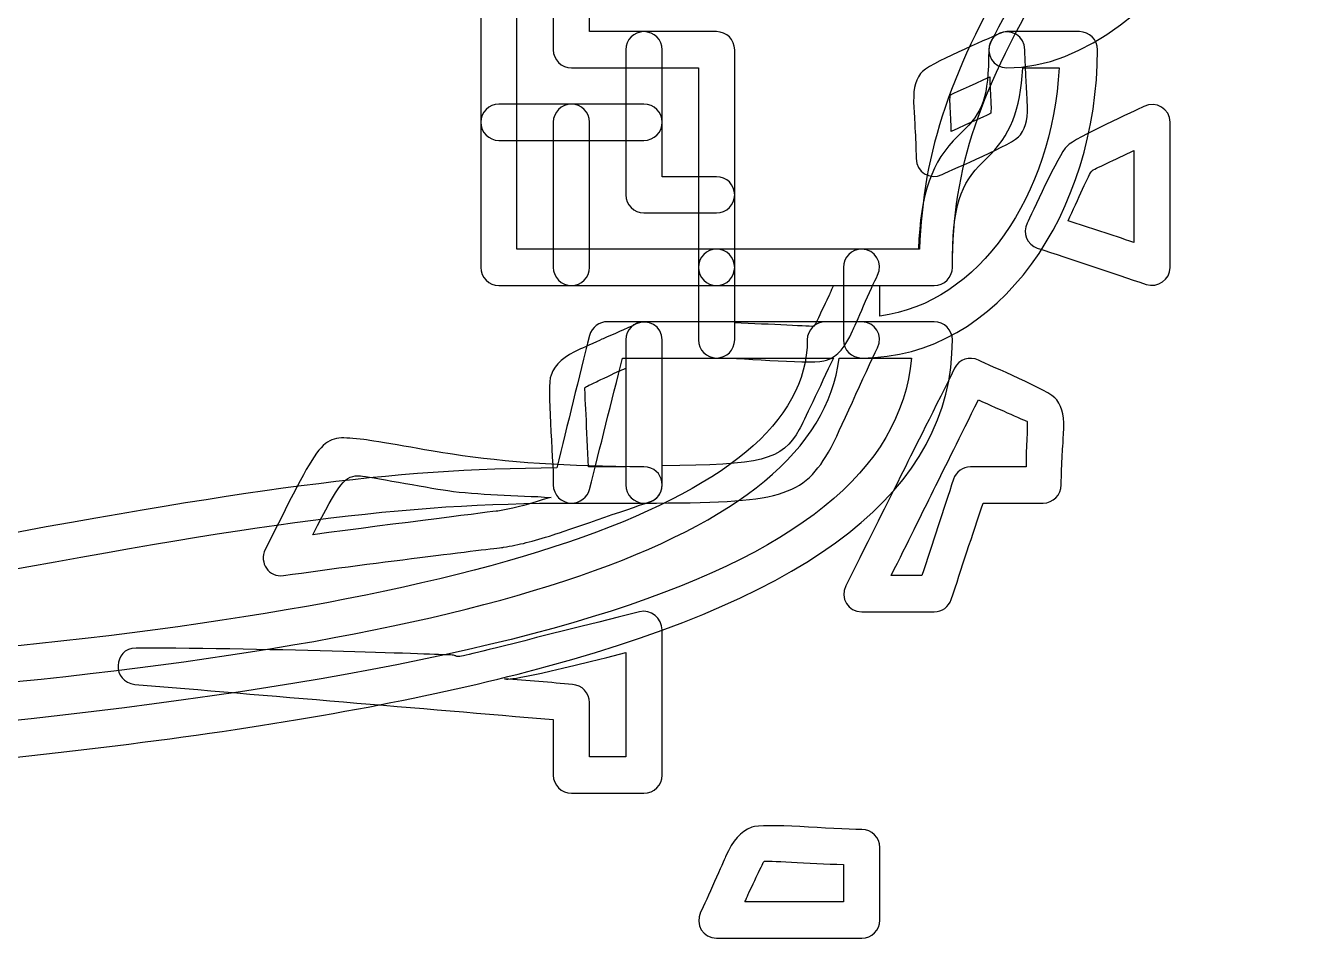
# Model space of a CAD drawing. Extents: x 25 to 279, y 7 to 272.
# Drawn here: x 257.3 to 266.7, y 116.02 to 122.68 of the extents above; entities that cross this region are included whole.
import ezdxf

# ---------------------------------------------------------------- set-up
doc = ezdxf.new("R2010")
doc.units = 0
doc.layers.get('0').update_dxf_attribs({"linetype": 'CONTINUOUS'})

msp = doc.modelspace()

# ---------------------------------------------------------------- linework, layer by layer
at = {"color": 7}
for points in [[(261.805208, 122.634375)], [(264.393098, 122.617971)], [(264.451042, 122.634375)], [(261.9375, 122.369792)], [(264.566929, 122.369792)], [(264.326952, 122.303646)], [(260.746875, 122.105208)], [(261.276042, 122.105208)], [(265.451167, 122.088804)], [(260.879167, 121.840625)], [(261.408333, 121.840625)], [(265.377083, 121.766277)], [(262.334375, 121.046875)], [(262.466667, 120.782292)], [(261.747265, 120.501304)], [(261.805208, 120.517708)], [(263.128125, 120.517708)], [(261.672917, 120.178777)], [(261.9375, 120.253125)], [(263.227344, 120.253125)], [(264.244402, 120.236721)], [(264.244402, 119.947267)], [(259.76289, 119.657813)], [(259.738283, 119.393229)], [(261.772135, 118.401042)], [(261.672917, 118.103385)], [(262.590756, 116.829946)], [(262.681508, 116.582031)]]:
    msp.add_lwpolyline(points, close=True, dxfattribs=at)
for points in [[(264.451042, 122.369792), (265.586104, 122.369792), (266.7, 124.241454), (266.7, 125.677083)], [(261.408333, 122.634375), (261.408333, 122.936529), (261.408333, 123.270963), (261.408333, 123.560417)], [(264.964333, 123.560417), (264.633604, 123.092898), (264.481204, 122.852127), (264.335154, 122.560027)], [(261.14375, 123.428125), (261.14375, 123.125971), (261.14375, 122.791538), (261.14375, 122.502083)], [(264.542058, 123.204817), (264.045171, 122.361854), (263.839854, 121.772627), (263.814454, 121.046875)], [(260.614583, 123.03125), (260.614583, 122.700521), (260.614583, 122.303646), (260.614583, 121.972917)], [(260.879167, 121.046875), (260.879167, 121.68161), (260.879167, 122.411067), (260.879167, 123.03125)], [(261.408333, 122.634375), (261.408333, 122.767725), (261.408333, 122.90716), (261.408333, 123.03125)], [(264.054167, 120.914583), (264.054167, 121.65039), (264.258425, 122.212894), (264.765896, 123.072525)], [(260.614583, 122.898958), (260.614583, 122.264223), (260.614583, 121.534767), (260.614583, 120.914583)], [(260.879167, 122.105208), (260.879167, 122.364235), (260.879167, 122.639931), (260.879167, 122.898958)], [(261.14375, 122.898958), (261.14375, 122.765608), (261.14375, 122.626173), (261.14375, 122.502083)], [(261.805208, 122.634375), (261.681119, 122.634375), (261.541683, 122.634375), (261.408333, 122.634375)], [(262.334375, 122.634375), (262.044921, 122.634375), (261.710488, 122.634375), (261.408333, 122.634375)], [(261.805208, 122.634375), (261.732183, 122.634375), (261.672917, 122.575108), (261.672917, 122.502083)], [(261.9375, 122.502083), (261.9375, 122.575108), (261.878233, 122.634375), (261.805208, 122.634375)], [(262.334375, 122.634375), (262.16901, 122.634375), (261.970573, 122.634375), (261.805208, 122.634375)], [(262.466667, 122.502083), (262.466667, 122.575108), (262.4074, 122.634375), (262.334375, 122.634375)], [(262.466667, 122.502083), (262.466667, 122.575108), (262.4074, 122.634375), (262.334375, 122.634375)], [(264.393098, 122.617971), (264.3124, 122.57749), (263.875573, 122.402335), (263.822656, 122.328517)], [(264.451042, 122.634375), (264.378017, 122.634375), (264.31875, 122.575108), (264.31875, 122.502083)], [(264.583333, 122.502083), (264.583333, 122.600508), (264.481204, 122.661892), (264.393098, 122.617971)], [(264.980208, 122.634375), (264.813521, 122.634375), (264.617729, 122.634375), (264.451042, 122.634375)], [(265.1125, 122.502083), (265.1125, 122.575108), (265.054292, 122.634375), (264.980208, 122.634375)], [(264.335154, 122.560027), (264.291233, 122.471921), (264.352617, 122.369792), (264.451042, 122.369792)], [(261.14375, 122.502083), (261.14375, 122.429058), (261.203017, 122.369792), (261.276042, 122.369792)], [(261.14375, 122.502083), (261.14375, 122.429058), (261.203017, 122.369792), (261.276042, 122.369792)], [(261.672917, 122.502083), (261.672917, 122.2375), (261.672917, 121.708333), (261.672917, 121.44375)], [(261.9375, 121.972917), (261.9375, 122.138281), (261.9375, 122.336719), (261.9375, 122.502083)], [(262.466667, 121.44375), (262.466667, 121.774479), (262.466667, 122.171354), (262.466667, 122.502083)], [(262.466667, 121.046875), (262.466667, 121.515452), (262.466667, 122.047265), (262.466667, 122.502083)], [(263.392708, 120.253125), (264.400506, 120.253125), (265.1125, 121.327598), (265.1125, 122.502083)], [(264.31875, 122.502083), (264.31875, 122.150452), (264.275623, 122.048058), (264.120313, 121.898569)], [(264.591271, 122.278775), (264.588625, 122.351271), (264.583333, 122.423237), (264.583333, 122.502083)], [(261.276042, 122.369792), (261.400131, 122.369792), (261.539567, 122.369792), (261.672917, 122.369792)], [(261.276042, 122.369792), (261.565496, 122.369792), (261.899929, 122.369792), (262.202083, 122.369792)], [(261.672917, 122.369792), (261.672917, 122.280892), (261.672917, 122.194108), (261.672917, 122.105208)], [(261.9375, 122.369792), (262.0264, 122.369792), (262.113183, 122.369792), (262.202083, 122.369792)], [(261.9375, 121.576042), (261.9375, 121.817871), (261.9375, 122.127962), (261.9375, 122.369792)], [(262.202083, 122.369792), (262.202083, 122.110765), (262.202083, 121.835069), (262.202083, 121.576042)], [(262.202083, 122.369792), (262.202083, 121.901215), (262.202083, 121.369402), (262.202083, 120.914583)], [(264.832042, 122.369792), (264.781771, 121.440046), (264.250488, 120.653704), (263.525, 120.558983)], [(264.302346, 121.708333), (264.480146, 121.879519), (264.547879, 122.058642), (264.566929, 122.369792)], [(264.566929, 122.369792), (264.654771, 122.369792), (264.742083, 122.369792), (264.832042, 122.369792)], [(263.822656, 122.328517), (263.777412, 122.265546), (263.767094, 122.202046), (263.773179, 122.080337)], [(264.037762, 122.171354), (264.038556, 122.172677), (264.199687, 122.247554), (264.326952, 122.303646)], [(264.326952, 122.303646), (264.327481, 122.292798), (264.326423, 122.281421), (264.326952, 122.270573)], [(264.326952, 122.270573), (264.328804, 122.230885), (264.33489, 122.123729), (264.335154, 122.11341)], [(264.599208, 122.130079), (264.599208, 122.141985), (264.593917, 122.24094), (264.591271, 122.278775)], [(264.037762, 122.097006), (264.034588, 122.15839), (264.040144, 122.174794), (264.037762, 122.171354)], [(260.746875, 122.105208), (260.67385, 122.105208), (260.614583, 122.045942), (260.614583, 121.972917)], [(261.276042, 122.105208), (261.110677, 122.105208), (260.91224, 122.105208), (260.746875, 122.105208)], [(261.672917, 122.105208), (261.41389, 122.105208), (261.138194, 122.105208), (260.879167, 122.105208)], [(261.276042, 122.105208), (261.203017, 122.105208), (261.14375, 122.045942), (261.14375, 121.972917)], [(261.805208, 122.105208), (261.639844, 122.105208), (261.441406, 122.105208), (261.276042, 122.105208)], [(261.408333, 121.972917), (261.408333, 122.045942), (261.349067, 122.105208), (261.276042, 122.105208)], [(261.9375, 121.972917), (261.9375, 122.045942), (261.878233, 122.105208), (261.805208, 122.105208)], [(263.773179, 122.080337), (263.773708, 122.068431), (263.779529, 121.969477), (263.781381, 121.931642)], [(264.045965, 121.939844), (264.044112, 121.979531), (264.038027, 122.086687), (264.037762, 122.097006)], [(264.335154, 122.11341), (264.338329, 122.052027), (264.332773, 122.035623), (264.335154, 122.039062)], [(264.55026, 121.8819), (264.596562, 121.944871), (264.607146, 122.008371), (264.599208, 122.130079)], [(265.451167, 122.088804), (265.395604, 122.061287), (264.951104, 121.860733), (264.89025, 121.79935)], [(265.641667, 121.972917), (265.641667, 122.071342), (265.538479, 122.132725), (265.451167, 122.088804)], [(260.614583, 121.972917), (260.614583, 121.899892), (260.67385, 121.840625), (260.746875, 121.840625)], [(260.614583, 121.972917), (260.614583, 121.642188), (260.614583, 121.245313), (260.614583, 120.914583)], [(261.14375, 121.972917), (261.14375, 121.642188), (261.14375, 121.245313), (261.14375, 120.914583)], [(261.408333, 120.914583), (261.408333, 121.245313), (261.408333, 121.642188), (261.408333, 121.972917)], [(261.805208, 121.840625), (261.878233, 121.840625), (261.9375, 121.899892), (261.9375, 121.972917)], [(261.9375, 121.576042), (261.9375, 121.709392), (261.9375, 121.848827), (261.9375, 121.972917)], [(264.335154, 122.039062), (264.33436, 122.03774), (264.173229, 121.962862), (264.045965, 121.906771)], [(265.641667, 120.914583), (265.641667, 121.245313), (265.641667, 121.642188), (265.641667, 121.972917)], [(263.781381, 121.931642), (263.784821, 121.859146), (263.789583, 121.787179), (263.789583, 121.708333)], [(264.095442, 121.873698), (263.902031, 121.685844), (263.823715, 121.456979), (263.805987, 121.046875)], [(263.979819, 121.592446), (264.060517, 121.632927), (264.497344, 121.808081), (264.55026, 121.8819)], [(264.045965, 121.906771), (264.045435, 121.917619), (264.046494, 121.928996), (264.045965, 121.939844)], [(264.120313, 121.898569), (264.1092, 121.887721), (264.107083, 121.885075), (264.095442, 121.873698)], [(260.746875, 121.840625), (261.077604, 121.840625), (261.474479, 121.840625), (261.805208, 121.840625)], [(260.879167, 121.840625), (260.968067, 121.840625), (261.05485, 121.840625), (261.14375, 121.840625)], [(260.879167, 121.046875), (260.879167, 121.305902), (260.879167, 121.581598), (260.879167, 121.840625)], [(261.14375, 121.840625), (261.14375, 121.581598), (261.14375, 121.305902), (261.14375, 121.046875)], [(261.408333, 121.840625), (261.497233, 121.840625), (261.584017, 121.840625), (261.672917, 121.840625)], [(261.408333, 121.046875), (261.408333, 121.305902), (261.408333, 121.581598), (261.408333, 121.840625)], [(261.672917, 121.840625), (261.672917, 121.707275), (261.672917, 121.56784), (261.672917, 121.44375)], [(264.89025, 121.79935), (264.82675, 121.737702), (264.628312, 121.291615), (264.599208, 121.23711)], [(263.789583, 121.708333), (263.789583, 121.609908), (263.891712, 121.548525), (263.979819, 121.592446)], [(264.054167, 120.914583), (264.054167, 121.370196), (264.112904, 121.524183), (264.277475, 121.683462)], [(264.277475, 121.683462), (264.288323, 121.694046), (264.290969, 121.697485), (264.302346, 121.708333)], [(265.070167, 121.617317), (265.083396, 121.630546), (265.244792, 121.703835), (265.377083, 121.766277)], [(265.377083, 121.766277), (265.377083, 121.543762), (265.377083, 121.317808), (265.377083, 121.096617)], [(264.898188, 121.253515), (264.966979, 121.403533), (265.054292, 121.601971), (265.070167, 121.617317)], [(262.334375, 121.576042), (262.210285, 121.576042), (262.07085, 121.576042), (261.9375, 121.576042)], [(262.202083, 121.576042), (262.113183, 121.576042), (262.0264, 121.576042), (261.9375, 121.576042)], [(262.466667, 121.44375), (262.466667, 121.516775), (262.4074, 121.576042), (262.334375, 121.576042)], [(261.672917, 121.44375), (261.672917, 121.370725), (261.732183, 121.311458), (261.805208, 121.311458)], [(261.672917, 121.44375), (261.672917, 121.370725), (261.732183, 121.311458), (261.805208, 121.311458)], [(262.334375, 121.311458), (262.4074, 121.311458), (262.466667, 121.370725), (262.466667, 121.44375)], [(262.466667, 120.914583), (262.466667, 121.079948), (262.466667, 121.278385), (262.466667, 121.44375)], [(261.805208, 121.311458), (261.929298, 121.311458), (262.068733, 121.311458), (262.202083, 121.311458)], [(261.805208, 121.311458), (261.970573, 121.311458), (262.16901, 121.311458), (262.334375, 121.311458)], [(262.202083, 121.311458), (262.202083, 121.222558), (262.202083, 121.135775), (262.202083, 121.046875)], [(264.599208, 121.23711), (264.563754, 121.165144), (264.599208, 121.080477), (264.673292, 121.055077)], [(265.377083, 121.096617), (265.218333, 121.149798), (265.056938, 121.200862), (264.898188, 121.253515)], [(261.14375, 121.046875), (261.05485, 121.046875), (260.968067, 121.046875), (260.879167, 121.046875)], [(262.334375, 121.046875), (261.879556, 121.046875), (261.347744, 121.046875), (260.879167, 121.046875)], [(262.202083, 121.046875), (261.943056, 121.046875), (261.66736, 121.046875), (261.408333, 121.046875)], [(262.334375, 121.046875), (262.26135, 121.046875), (262.202083, 120.987608), (262.202083, 120.914583)], [(263.392708, 121.046875), (263.061979, 121.046875), (262.665104, 121.046875), (262.334375, 121.046875)], [(262.466667, 120.914583), (262.466667, 120.987608), (262.4074, 121.046875), (262.334375, 121.046875)], [(263.814454, 121.046875), (263.382654, 121.046875), (262.900583, 121.046875), (262.466667, 121.046875)], [(263.392708, 121.046875), (263.319683, 121.046875), (263.260417, 120.987608), (263.260417, 120.914583)], [(263.805987, 121.046875), (263.66814, 121.046875), (263.521825, 121.046875), (263.392708, 121.046875)], [(263.508596, 120.85664), (263.552517, 120.944746), (263.491133, 121.046875), (263.392708, 121.046875)], [(264.673292, 121.055077), (264.922, 120.972527), (265.220979, 120.873308), (265.467042, 120.790494)], [(260.614583, 120.914583), (260.614583, 120.841558), (260.67385, 120.782292), (260.746875, 120.782292)], [(260.614583, 120.914583), (260.614583, 120.841558), (260.67385, 120.782292), (260.746875, 120.782292)], [(261.14375, 120.914583), (261.14375, 120.841558), (261.203017, 120.782292), (261.276042, 120.782292)], [(261.276042, 120.782292), (261.349067, 120.782292), (261.408333, 120.841558), (261.408333, 120.914583)], [(262.202083, 120.914583), (262.202083, 120.749219), (262.202083, 120.550781), (262.202083, 120.385417)], [(262.202083, 120.914583), (262.202083, 120.841558), (262.26135, 120.782292), (262.334375, 120.782292)], [(262.334375, 120.782292), (262.4074, 120.782292), (262.466667, 120.841558), (262.466667, 120.914583)], [(262.466667, 120.385417), (262.466667, 120.550781), (262.466667, 120.749219), (262.466667, 120.914583)], [(263.260417, 120.914583), (263.260417, 120.749219), (263.260417, 120.550781), (263.260417, 120.385417)], [(263.326563, 120.451562), (263.339792, 120.480402), (263.467321, 120.774354), (263.508596, 120.85664)], [(263.921875, 120.782292), (263.9949, 120.782292), (264.054167, 120.841558), (264.054167, 120.914583)], [(263.921875, 120.782292), (263.9949, 120.782292), (264.054167, 120.841558), (264.054167, 120.914583)], [(265.467042, 120.790494), (265.554354, 120.761919), (265.641667, 120.82436), (265.641667, 120.914583)], [(260.746875, 120.782292), (260.91224, 120.782292), (261.110677, 120.782292), (261.276042, 120.782292)], [(260.746875, 120.782292), (261.201694, 120.782292), (261.733506, 120.782292), (262.202083, 120.782292)], [(261.276042, 120.782292), (261.606771, 120.782292), (262.003646, 120.782292), (262.334375, 120.782292)], [(262.202083, 120.782292), (262.202083, 120.693392), (262.202083, 120.606608), (262.202083, 120.517708)], [(262.334375, 120.782292), (262.830469, 120.782292), (263.425781, 120.782292), (263.921875, 120.782292)], [(262.466667, 120.782292), (262.701352, 120.782292), (262.94715, 120.782292), (263.186069, 120.782292)], [(262.466667, 120.509506), (262.466667, 120.600788), (262.466667, 120.690746), (262.466667, 120.782292)], [(263.186069, 120.782292), (263.177338, 120.763506), (263.169929, 120.743662), (263.161198, 120.724348)], [(263.525, 120.558983), (263.525, 120.634919), (263.525, 120.707415), (263.525, 120.782292)], [(263.525, 120.782292), (263.65835, 120.782292), (263.797785, 120.782292), (263.921875, 120.782292)], [(263.161198, 120.724348), (263.155377, 120.711119), (263.099021, 120.593379), (263.08685, 120.56745)], [(261.9375, 120.385417), (261.9375, 120.483842), (261.835371, 120.545225), (261.747265, 120.501304)], [(263.08685, 120.56745), (263.057217, 120.503421), (263.047427, 120.485429), (263.045575, 120.484635)], [(261.540625, 120.517708), (261.480035, 120.517708), (261.42315, 120.477492), (261.408333, 120.41849)], [(261.747265, 120.501304), (261.664979, 120.460029), (261.588515, 120.430131), (261.507552, 120.393619)], [(262.202083, 120.517708), (261.983802, 120.517708), (261.747265, 120.517708), (261.540625, 120.517708)], [(261.805208, 120.517708), (261.732183, 120.517708), (261.672917, 120.458442), (261.672917, 120.385417)], [(263.392708, 120.517708), (262.896615, 120.517708), (262.301302, 120.517708), (261.805208, 120.517708)], [(263.045575, 120.484635), (263.034992, 120.480402), (262.719873, 120.50051), (262.466667, 120.509506)], [(263.128125, 120.517708), (263.0551, 120.517708), (262.995833, 120.458442), (262.995833, 120.385417)], [(263.921875, 120.517708), (263.673696, 120.517708), (263.376304, 120.517708), (263.128125, 120.517708)], [(263.136327, 120.236721), (263.221523, 120.270058), (263.269942, 120.32959), (263.326563, 120.451562)], [(263.508596, 120.327473), (263.552517, 120.415579), (263.491133, 120.517708), (263.392708, 120.517708)], [(264.054167, 120.385417), (264.054167, 120.458442), (263.9949, 120.517708), (263.921875, 120.517708)], [(262.995833, 120.385417), (262.995833, 119.183415), (260.534415, 118.421679), (256.447396, 118.078515)], [(261.102475, 118.004167), (263.022292, 118.52619), (264.054167, 119.284485), (264.054167, 120.385417)], [(261.408333, 120.41849), (261.332663, 120.116335), (261.246408, 119.762852), (261.168621, 119.451173)], [(261.507552, 120.393619), (261.49644, 120.388592), (261.370763, 120.3325), (261.342188, 120.319271)], [(261.672917, 120.385417), (261.672917, 120.054688), (261.672917, 119.657813), (261.672917, 119.327083)], [(261.9375, 119.327083), (261.9375, 119.657813), (261.9375, 120.054688), (261.9375, 120.385417)], [(262.202083, 120.385417), (262.202083, 120.312392), (262.26135, 120.253125), (262.334375, 120.253125)], [(262.334375, 120.253125), (262.4074, 120.253125), (262.466667, 120.312392), (262.466667, 120.385417)], [(263.260417, 120.385417), (263.260417, 120.312392), (263.319683, 120.253125), (263.392708, 120.253125)], [(261.342188, 120.319271), (261.220215, 120.26265), (261.160683, 120.213967), (261.127346, 120.129035)], [(263.1694, 119.599869), (263.214644, 119.68189), (263.424987, 120.160521), (263.508596, 120.327473)], [(264.244402, 120.236721), (264.17905, 120.269265), (264.103379, 120.244129), (264.070571, 120.178777)], [(263.75651, 120.253125), (263.601465, 118.600008), (260.692106, 117.821869), (254.785548, 117.39245)], [(256.472267, 117.822133), (260.597121, 118.168473), (263.067535, 118.910894), (263.227344, 120.253125)], [(261.408333, 119.29401), (261.48321, 119.593783), (261.570523, 119.943298), (261.648046, 120.253125)], [(261.614973, 120.153906), (261.634287, 120.162637), (261.654131, 120.170046), (261.672917, 120.178777)], [(261.648046, 120.253125), (261.872677, 120.253125), (262.119798, 120.253125), (262.334375, 120.253125)], [(261.672917, 120.178777), (261.672917, 119.939858), (261.672917, 119.69406), (261.672917, 119.459375)], [(261.9375, 120.253125), (262.339667, 120.253125), (262.778081, 120.253125), (263.186069, 120.253125)], [(261.9375, 119.467577), (261.9375, 119.724487), (261.9375, 119.997008), (261.9375, 120.253125)], [(262.334375, 120.253125), (262.546042, 120.253125), (263.055365, 120.204706), (263.136327, 120.236721)], [(263.186069, 120.253125), (263.088967, 120.045692), (262.966465, 119.783754), (262.93789, 119.73216)], [(263.227344, 120.253125), (263.399852, 120.253125), (263.580298, 120.253125), (263.75651, 120.253125)], [(264.070571, 120.178777), (263.67396, 119.385027), (263.673696, 119.385027), (263.276821, 118.591277)], [(264.816167, 119.947267), (264.760604, 120.021085), (264.3251, 120.19624), (264.244402, 120.236721)], [(261.127346, 120.129035), (261.095331, 120.048073), (261.14375, 119.53875), (261.14375, 119.327083)], [(261.37526, 120.038283), (261.376054, 120.040135), (261.394046, 120.049925), (261.458075, 120.079558)], [(261.458075, 120.079558), (261.484004, 120.091465), (261.601744, 120.148085), (261.614973, 120.153906)], [(261.400131, 119.459375), (261.391135, 119.712581), (261.371027, 120.0277), (261.37526, 120.038283)], [(263.60755, 118.665625), (263.859698, 119.169656), (263.967648, 119.393758), (264.244402, 119.947267)], [(264.244402, 119.947267), (264.401829, 119.875829), (264.599208, 119.791692), (264.599208, 119.790104)], [(264.863792, 119.699087), (264.871729, 119.820796), (264.861146, 119.884296), (264.816167, 119.947267)], [(264.599208, 119.790104), (264.596563, 119.793544), (264.601854, 119.77714), (264.599208, 119.715756)], [(259.76289, 119.657813), (259.4483, 119.685065), (259.485606, 119.739833), (259.043487, 118.85586)], [(262.93789, 119.73216), (262.812477, 119.504619), (262.657696, 119.472075), (261.9375, 119.467577)], [(264.599208, 119.715756), (264.599208, 119.705437), (264.593917, 119.598281), (264.591271, 119.558594)], [(264.855854, 119.550392), (264.8585, 119.588227), (264.863792, 119.687181), (264.863792, 119.699087)], [(260.407944, 119.550392), (260.252898, 119.573146), (259.836179, 119.651463), (259.76289, 119.657813)], [(261.805208, 119.459375), (261.246673, 119.459375), (260.800056, 119.492448), (260.407944, 119.550392)], [(261.805208, 119.194792), (262.802687, 119.194792), (262.967258, 119.233421), (263.1694, 119.599869)], [(264.591271, 119.558594), (264.591271, 119.525785), (264.591271, 119.492448), (264.591271, 119.459375)], [(264.847917, 119.327083), (264.847917, 119.405929), (264.853208, 119.477896), (264.855854, 119.550392)], [(261.168621, 119.451173), (259.9436, 119.443235), (258.932627, 119.301948), (256.645833, 118.872265)], [(261.672917, 119.459375), (261.581371, 119.459375), (261.491412, 119.459375), (261.400131, 119.459375)], [(261.846483, 119.202994), (261.988829, 119.250619), (261.955227, 119.459375), (261.805208, 119.459375)], [(264.186458, 119.459375), (264.129573, 119.459375), (264.08036, 119.422333), (264.062369, 119.368358)], [(264.591271, 119.459375), (264.455804, 119.459375), (264.313194, 119.459375), (264.186458, 119.459375)], [(259.390885, 118.963281), (259.581915, 119.343488), (259.626365, 119.402754), (259.738283, 119.393229)], [(259.738283, 119.393229), (259.795433, 119.388202), (260.208183, 119.31015), (260.374871, 119.285808)], [(261.14375, 119.327083), (261.14375, 119.254058), (261.203017, 119.194792), (261.276042, 119.194792)], [(261.672917, 119.327083), (261.672917, 119.254058), (261.732183, 119.194792), (261.805208, 119.194792)], [(261.805208, 119.194792), (261.878233, 119.194792), (261.9375, 119.254058), (261.9375, 119.327083)], [(264.062369, 119.368358), (263.989344, 119.149019), (263.907058, 118.89396), (263.830858, 118.665625)], [(264.715625, 119.194792), (264.789708, 119.194792), (264.847917, 119.254058), (264.847917, 119.327083)], [(260.374871, 119.285808), (260.58786, 119.254323), (260.876256, 119.251942), (261.127346, 119.236067)], [(261.127346, 119.236067), (261.116233, 119.232363), (261.075752, 119.221515), (261.069402, 119.219662)], [(261.276042, 119.194792), (261.336631, 119.194792), (261.393517, 119.235008), (261.408333, 119.29401)], [(256.695575, 118.616148), (259.03211, 119.054827), (260.023769, 119.194792), (261.276042, 119.194792)], [(260.738673, 119.136848), (260.725444, 119.134731), (260.008952, 119.04636), (259.390885, 118.963281)], [(261.069402, 119.219662), (260.92494, 119.172831), (260.840008, 119.153517), (260.738673, 119.136848)], [(261.14375, 118.963281), (261.222331, 118.988681), (261.685617, 119.149283), (261.846483, 119.202994)], [(261.276042, 119.194792), (261.441406, 119.194792), (261.639844, 119.194792), (261.805208, 119.194792)], [(264.045965, 118.492058), (264.11899, 118.711398), (264.201275, 118.966456), (264.277475, 119.194792)], [(264.277475, 119.194792), (264.422202, 119.194792), (264.578571, 119.194792), (264.715625, 119.194792)], [(260.779948, 118.872265), (260.895835, 118.891315), (260.987646, 118.912746), (261.14375, 118.963281)], [(259.043487, 118.85586), (258.995862, 118.760346), (259.07021, 118.650544), (259.175779, 118.665625)], [(259.175779, 118.665625), (259.87084, 118.764844), (260.756929, 118.86856), (260.779948, 118.872265)], [(263.830858, 118.665625), (263.757304, 118.665625), (263.684279, 118.665625), (263.60755, 118.665625)], [(263.276821, 118.591277), (263.2329, 118.503171), (263.294283, 118.401042), (263.392708, 118.401042)], [(263.921875, 118.401042), (263.97876, 118.401042), (264.027973, 118.438083), (264.045965, 118.492058)], [(261.772135, 118.401042), (260.050756, 117.970829), (260.592888, 118.091744), (260.358202, 118.086717)], [(261.9375, 118.26875), (261.9375, 118.35474), (261.855744, 118.421944), (261.772135, 118.401042)], [(263.392708, 118.401042), (263.558073, 118.401042), (263.75651, 118.401042), (263.921875, 118.401042)], [(261.9375, 117.210417), (261.9375, 117.541146), (261.9375, 117.938021), (261.9375, 118.26875)], [(258.101042, 118.136458), (257.931708, 118.136458), (257.924035, 117.885898), (258.09284, 117.871875)], [(260.358202, 118.086717), (260.372754, 118.087246), (259.113073, 118.136458), (258.101042, 118.136458)], [(260.78815, 117.91315), (260.815137, 117.90336), (260.893983, 117.908123), (261.672917, 118.103385)], [(261.672917, 118.103385), (261.672917, 117.85309), (261.672917, 117.590888), (261.672917, 117.342708)], [(254.801952, 117.127867), (257.627967, 117.333183), (259.587735, 117.592475), (261.102475, 118.004167)], [(261.284244, 117.871875), (261.129198, 117.88484), (260.951398, 117.899656), (260.78815, 117.91315)], [(258.09284, 117.871875), (259.046133, 117.7925), (260.175904, 117.696192), (261.14375, 117.615494)], [(261.408333, 117.739583), (261.408333, 117.808375), (261.352771, 117.866054), (261.284244, 117.871875)], [(261.408333, 117.342708), (261.408333, 117.476058), (261.408333, 117.615494), (261.408333, 117.739583)], [(261.14375, 117.615494), (261.14375, 117.479762), (261.14375, 117.337152), (261.14375, 117.210417)], [(261.672917, 117.342708), (261.584017, 117.342708), (261.497233, 117.342708), (261.408333, 117.342708)], [(261.14375, 117.210417), (261.14375, 117.137392), (261.203017, 117.078125), (261.276042, 117.078125)], [(261.805208, 117.078125), (261.878233, 117.078125), (261.9375, 117.137392), (261.9375, 117.210417)], [(261.276042, 117.078125), (261.441406, 117.078125), (261.639844, 117.078125), (261.805208, 117.078125)], [(262.590756, 116.829946), (262.50556, 116.796608), (262.457142, 116.737077), (262.400521, 116.615104)], [(263.392708, 116.813542), (263.181042, 116.813542), (262.671719, 116.86196), (262.590756, 116.829946)], [(263.525, 116.68125), (263.525, 116.754275), (263.465733, 116.813542), (263.392708, 116.813542)], [(262.400521, 116.615104), (262.387292, 116.586265), (262.259762, 116.292312), (262.218487, 116.210027)], [(263.525, 116.152083), (263.525, 116.317448), (263.525, 116.515885), (263.525, 116.68125)], [(262.640233, 116.499217), (262.669867, 116.563246), (262.679656, 116.581237), (262.681508, 116.582031)], [(262.681508, 116.582031), (262.692092, 116.586265), (263.00721, 116.566156), (263.260417, 116.55716)], [(263.260417, 116.55716), (263.260417, 116.465879), (263.260417, 116.375921), (263.260417, 116.284375)], [(262.565885, 116.342319), (262.571706, 116.355548), (262.628062, 116.473288), (262.640233, 116.499217)], [(262.541015, 116.284375), (262.549746, 116.30316), (262.557154, 116.323004), (262.565885, 116.342319)], [(263.260417, 116.284375), (263.025731, 116.284375), (262.779933, 116.284375), (262.541015, 116.284375)], [(262.218487, 116.210027), (262.174567, 116.121921), (262.23595, 116.019792), (262.334375, 116.019792)], [(263.392708, 116.019792), (263.465733, 116.019792), (263.525, 116.079058), (263.525, 116.152083)], [(262.334375, 116.019792), (262.665104, 116.019792), (263.061979, 116.019792), (263.392708, 116.019792)]]:
    msp.add_open_spline(points, degree=3, dxfattribs=at)

doc.saveas('drawing.dxf')
